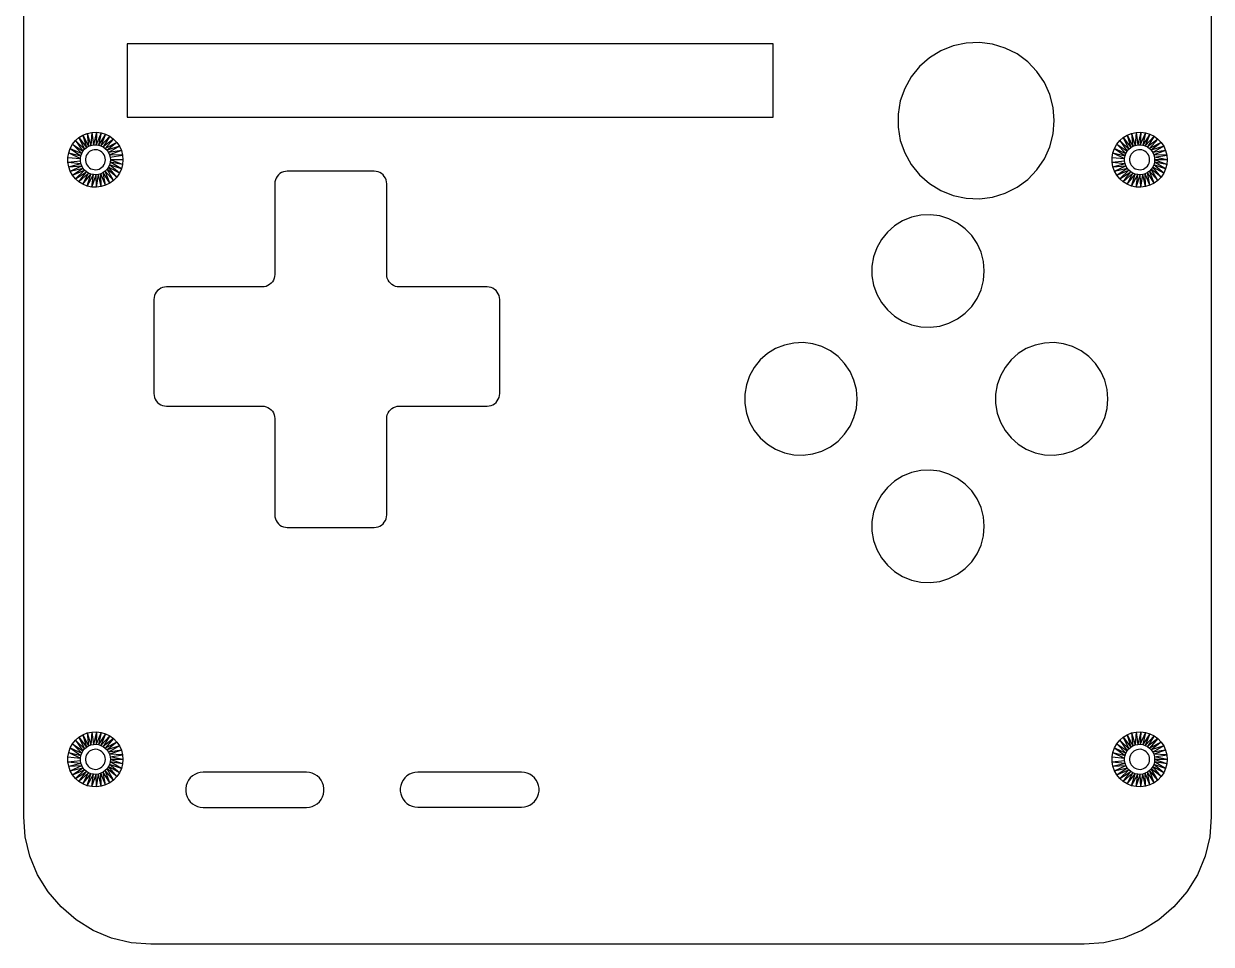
# Model space of a CAD drawing. Header units: millimetres. Extents: x 0 to 95, y 0 to 147.
# Drawn here: x 0 to 94.8, y 0 to 73.5 of the extents above; entities that cross this region are included whole.
import ezdxf

# ---------------------------------------------------------------- set-up
doc = ezdxf.new("R2010")
doc.units = ezdxf.units.MM
doc.layers.add('Shape2DView', color=7, linetype='CONTINUOUS')

msp = doc.modelspace()

# ---------------------------------------------------------------- linework, layer by layer
at = {"layer": 'Shape2DView'}
for p, q in [((0, 10.16), (0, 136.832)), ((94.829, 136.832), (94.829, 10.16)), ((8.266, 71.895), (8.266, 66.039)), ((59.852, 71.895), (8.266, 71.895)), ((59.852, 66.039), (59.852, 71.895)), ((73.232, 71.341), (72.329, 70.785)), ((74.215, 71.736), (73.232, 71.341)), ((75.252, 71.959), (74.215, 71.736)), ((76.311, 72.004), (75.252, 71.959)), ((77.362, 71.87), (76.311, 72.004)), ((78.376, 71.559), (77.362, 71.87)), ((79.322, 71.082), (78.376, 71.559)), ((72.329, 70.785), (71.533, 70.084)), ((80.175, 70.451), (79.322, 71.082)), ((80.908, 69.686), (80.175, 70.451)), ((70.867, 69.26), (70.35, 68.334)), ((71.533, 70.084), (70.867, 69.26)), ((81.502, 68.808), (80.908, 69.686)), ((70.35, 68.334), (69.997, 67.335)), ((81.938, 67.842), (81.502, 68.808)), ((69.997, 67.335), (69.818, 66.29)), ((82.205, 66.816), (81.938, 67.842)), ((82.295, 65.76), (82.205, 66.816)), ((8.266, 66.039), (59.852, 66.039)), ((69.818, 66.29), (69.818, 65.23)), ((82.205, 64.704), (82.295, 65.76)), ((4.412, 64.408), (4.729, 64.604)), ((4.729, 64.604), (5.076, 64.743)), ((4.729, 64.604), (5.179, 63.711)), ((4.729, 64.604), (5.006, 63.604)), ((5.076, 64.743), (5.44, 64.822)), ((5.076, 64.743), (5.368, 63.787)), ((5.076, 64.743), (5.179, 63.711)), ((5.44, 64.822), (5.368, 63.787)), ((5.44, 64.822), (5.813, 64.838)), ((5.44, 64.822), (5.567, 63.83)), ((5.813, 64.838), (5.567, 63.83)), ((5.813, 64.838), (5.771, 63.839)), ((6.183, 64.79), (5.771, 63.839)), ((5.813, 64.838), (6.183, 64.79)), ((6.183, 64.79), (5.973, 63.813)), ((6.54, 64.681), (5.973, 63.813)), ((6.54, 64.681), (6.167, 63.753)), ((6.873, 64.513), (6.167, 63.753)), ((6.183, 64.79), (6.54, 64.681)), ((6.873, 64.513), (6.349, 63.661)), ((6.54, 64.681), (6.873, 64.513)), ((6.873, 64.513), (7.173, 64.291)), ((69.818, 65.23), (69.997, 64.185)), ((81.938, 63.678), (82.205, 64.704)), ((87.801, 64.408), (88.119, 64.604)), ((88.119, 64.604), (88.465, 64.743)), ((88.119, 64.604), (88.569, 63.711)), ((88.119, 64.604), (88.396, 63.604)), ((88.465, 64.743), (88.83, 64.822)), ((88.465, 64.743), (88.758, 63.787)), ((88.465, 64.743), (88.569, 63.711)), ((88.83, 64.822), (88.758, 63.787)), ((88.83, 64.822), (89.203, 64.838)), ((88.83, 64.822), (88.957, 63.83)), ((89.203, 64.838), (88.957, 63.83)), ((89.203, 64.838), (89.16, 63.839)), ((89.573, 64.79), (89.16, 63.839)), ((89.203, 64.838), (89.573, 64.79)), ((89.573, 64.79), (89.362, 63.813)), ((89.93, 64.681), (89.362, 63.813)), ((89.93, 64.681), (89.557, 63.753)), ((90.263, 64.513), (89.557, 63.753)), ((89.573, 64.79), (89.93, 64.681)), ((90.263, 64.513), (89.738, 63.661)), ((89.93, 64.681), (90.263, 64.513)), ((90.263, 64.513), (90.563, 64.291)), ((3.591, 63.194), (3.715, 63.546)), ((3.715, 63.546), (3.897, 63.872)), ((3.715, 63.546), (4.626, 63.134)), ((3.715, 63.546), (4.558, 62.942)), ((3.897, 63.872), (4.131, 64.162)), ((3.897, 63.872), (4.726, 63.312)), ((3.897, 63.872), (4.626, 63.134)), ((4.131, 64.162), (4.412, 64.408)), ((4.131, 64.162), (4.853, 63.47)), ((4.131, 64.162), (4.726, 63.312)), ((4.412, 64.408), (5.006, 63.604)), ((4.412, 64.408), (4.853, 63.47)), ((4.853, 63.47), (5.006, 63.604)), ((5.006, 63.604), (5.179, 63.711)), ((5.179, 63.711), (5.368, 63.787)), ((5.368, 63.787), (5.567, 63.83)), ((5.567, 63.83), (5.771, 63.839)), ((5.771, 63.839), (5.973, 63.813)), ((5.973, 63.813), (6.167, 63.753)), ((6.167, 63.753), (6.349, 63.661)), ((7.173, 64.291), (6.349, 63.661)), ((6.349, 63.661), (6.513, 63.54)), ((7.173, 64.291), (6.513, 63.54)), ((7.431, 64.022), (6.513, 63.54)), ((6.513, 63.54), (6.653, 63.394)), ((7.431, 64.022), (6.653, 63.394)), ((7.64, 63.713), (6.653, 63.394)), ((7.64, 63.713), (6.767, 63.225)), ((7.173, 64.291), (7.431, 64.022)), ((7.431, 64.022), (7.64, 63.713)), ((7.64, 63.713), (7.794, 63.373)), ((69.997, 64.185), (70.35, 63.185)), ((81.502, 62.712), (81.938, 63.678)), ((86.98, 63.194), (87.105, 63.546)), ((87.105, 63.546), (87.287, 63.872)), ((87.105, 63.546), (88.016, 63.134)), ((87.105, 63.546), (87.948, 62.942)), ((87.287, 63.872), (87.521, 64.162)), ((87.287, 63.872), (88.115, 63.312)), ((87.287, 63.872), (88.016, 63.134)), ((87.521, 64.162), (87.801, 64.408)), ((87.521, 64.162), (88.243, 63.47)), ((87.521, 64.162), (88.115, 63.312)), ((87.801, 64.408), (88.396, 63.604)), ((87.801, 64.408), (88.243, 63.47)), ((88.243, 63.47), (88.396, 63.604)), ((88.396, 63.604), (88.569, 63.711)), ((88.569, 63.711), (88.758, 63.787)), ((88.758, 63.787), (88.957, 63.83)), ((88.957, 63.83), (89.16, 63.839)), ((89.16, 63.839), (89.362, 63.813)), ((89.362, 63.813), (89.557, 63.753)), ((89.557, 63.753), (89.738, 63.661)), ((90.563, 64.291), (89.738, 63.661)), ((89.738, 63.661), (89.902, 63.54)), ((90.563, 64.291), (89.902, 63.54)), ((90.821, 64.022), (89.902, 63.54)), ((89.902, 63.54), (90.043, 63.394)), ((90.821, 64.022), (90.043, 63.394)), ((91.03, 63.713), (90.043, 63.394)), ((91.03, 63.713), (90.157, 63.225)), ((90.563, 64.291), (90.821, 64.022)), ((90.821, 64.022), (91.03, 63.713)), ((91.03, 63.713), (91.184, 63.373)), ((3.528, 62.826), (3.591, 63.194)), ((3.528, 62.453), (3.528, 62.826)), ((3.528, 62.826), (4.524, 62.741)), ((3.591, 63.194), (4.558, 62.942)), ((3.591, 63.194), (4.524, 62.741)), ((4.524, 62.741), (4.558, 62.942)), ((4.524, 62.538), (4.524, 62.741)), ((4.558, 62.942), (4.626, 63.134)), ((4.626, 63.134), (4.726, 63.312)), ((4.726, 63.312), (4.853, 63.47)), ((4.946, 62.841), (4.923, 62.707)), ((4.923, 62.707), (4.923, 62.572)), ((4.991, 62.969), (4.946, 62.841)), ((5.057, 63.088), (4.991, 62.969)), ((5.142, 63.193), (5.057, 63.088)), ((5.244, 63.283), (5.142, 63.193)), ((5.36, 63.354), (5.244, 63.283)), ((5.485, 63.405), (5.36, 63.354)), ((5.618, 63.433), (5.485, 63.405)), ((5.754, 63.439), (5.618, 63.433)), ((5.888, 63.422), (5.754, 63.439)), ((6.018, 63.382), (5.888, 63.422)), ((6.139, 63.321), (6.018, 63.382)), ((6.248, 63.24), (6.139, 63.321)), ((6.342, 63.142), (6.248, 63.24)), ((6.418, 63.03), (6.342, 63.142)), ((6.474, 62.906), (6.418, 63.03)), ((6.508, 62.775), (6.474, 62.906)), ((6.52, 62.64), (6.508, 62.775)), ((6.508, 62.504), (6.52, 62.64)), ((6.653, 63.394), (6.767, 63.225)), ((7.794, 63.373), (6.767, 63.225)), ((6.767, 63.225), (6.851, 63.039)), ((7.794, 63.373), (6.851, 63.039)), ((6.851, 63.039), (6.902, 62.842)), ((7.888, 63.011), (6.851, 63.039)), ((6.902, 62.842), (7.888, 63.011)), ((6.902, 62.842), (6.92, 62.64)), ((6.92, 62.64), (6.902, 62.437)), ((7.888, 62.268), (6.92, 62.64)), ((7.92, 62.64), (6.92, 62.64)), ((7.794, 63.373), (7.888, 63.011)), ((7.888, 63.011), (7.92, 62.64)), ((7.92, 62.64), (7.888, 62.268)), ((70.35, 63.185), (70.867, 62.26)), ((80.908, 61.833), (81.502, 62.712)), ((86.917, 62.826), (86.98, 63.194)), ((86.917, 62.453), (86.917, 62.826)), ((86.917, 62.826), (87.914, 62.741)), ((86.98, 63.194), (87.948, 62.942)), ((86.98, 63.194), (87.914, 62.741)), ((87.914, 62.741), (87.948, 62.942)), ((87.914, 62.538), (87.914, 62.741)), ((87.948, 62.942), (88.016, 63.134)), ((88.016, 63.134), (88.115, 63.312)), ((88.115, 63.312), (88.243, 63.47)), ((88.335, 62.841), (88.312, 62.707)), ((88.312, 62.707), (88.312, 62.572)), ((88.38, 62.969), (88.335, 62.841)), ((88.446, 63.088), (88.38, 62.969)), ((88.532, 63.193), (88.446, 63.088)), ((88.634, 63.283), (88.532, 63.193)), ((88.749, 63.354), (88.634, 63.283)), ((88.875, 63.405), (88.749, 63.354)), ((89.008, 63.433), (88.875, 63.405)), ((89.143, 63.439), (89.008, 63.433)), ((89.278, 63.422), (89.143, 63.439)), ((89.408, 63.382), (89.278, 63.422)), ((89.529, 63.321), (89.408, 63.382)), ((89.638, 63.24), (89.529, 63.321)), ((89.732, 63.142), (89.638, 63.24)), ((89.808, 63.03), (89.732, 63.142)), ((89.864, 62.906), (89.808, 63.03)), ((89.898, 62.775), (89.864, 62.906)), ((89.909, 62.64), (89.898, 62.775)), ((89.898, 62.504), (89.909, 62.64)), ((90.043, 63.394), (90.157, 63.225)), ((91.184, 63.373), (90.157, 63.225)), ((90.157, 63.225), (90.241, 63.039)), ((91.184, 63.373), (90.241, 63.039)), ((90.241, 63.039), (90.292, 62.842)), ((91.278, 63.011), (90.241, 63.039)), ((90.292, 62.842), (91.278, 63.011)), ((91.309, 62.64), (90.292, 62.842)), ((90.292, 62.842), (90.309, 62.64)), ((90.309, 62.64), (90.292, 62.437)), ((91.278, 62.268), (90.309, 62.64)), ((91.309, 62.64), (90.309, 62.64)), ((91.184, 63.373), (91.278, 63.011)), ((91.278, 63.011), (91.309, 62.64)), ((91.309, 62.64), (91.278, 62.268)), ((3.528, 62.453), (4.524, 62.538)), ((3.591, 62.085), (3.528, 62.453)), ((3.528, 62.453), (4.558, 62.337)), ((3.591, 62.085), (4.558, 62.337)), ((3.591, 62.085), (4.626, 62.145)), ((3.715, 61.733), (3.591, 62.085)), ((3.715, 61.733), (4.626, 62.145)), ((3.715, 61.733), (4.726, 61.968)), ((3.897, 61.408), (3.715, 61.733)), ((3.897, 61.408), (4.726, 61.968)), ((3.897, 61.408), (4.853, 61.809)), ((4.131, 61.117), (4.853, 61.809)), ((4.131, 61.117), (5.006, 61.675)), ((4.412, 60.871), (5.006, 61.675)), ((4.558, 62.337), (4.524, 62.538)), ((4.626, 62.145), (4.558, 62.337)), ((4.726, 61.968), (4.626, 62.145)), ((4.853, 61.809), (4.726, 61.968)), ((5.006, 61.675), (4.853, 61.809)), ((4.923, 62.572), (4.946, 62.438)), ((4.946, 62.438), (4.991, 62.31)), ((4.991, 62.31), (5.057, 62.192)), ((5.179, 61.568), (5.006, 61.675)), ((5.057, 62.192), (5.142, 62.086)), ((5.142, 62.086), (5.244, 61.996)), ((5.244, 61.996), (5.36, 61.925)), ((5.36, 61.925), (5.485, 61.875)), ((5.485, 61.875), (5.618, 61.846)), ((5.618, 61.846), (5.754, 61.84)), ((5.754, 61.84), (5.888, 61.858)), ((5.888, 61.858), (6.018, 61.897)), ((6.018, 61.897), (6.139, 61.958)), ((6.139, 61.958), (6.248, 62.039)), ((6.248, 62.039), (6.342, 62.137)), ((6.342, 62.137), (6.418, 62.249)), ((6.513, 61.739), (6.349, 61.618)), ((6.418, 62.249), (6.474, 62.373)), ((6.474, 62.373), (6.508, 62.504)), ((6.653, 61.886), (6.513, 61.739)), ((6.873, 60.766), (6.513, 61.739)), ((7.173, 60.988), (6.513, 61.739)), ((6.767, 62.054), (6.653, 61.886)), ((7.173, 60.988), (6.653, 61.886)), ((7.431, 61.258), (6.653, 61.886)), ((6.851, 62.24), (6.767, 62.054)), ((7.431, 61.258), (6.767, 62.054)), ((7.64, 61.567), (6.767, 62.054)), ((6.902, 62.437), (6.851, 62.24)), ((7.64, 61.567), (6.851, 62.24)), ((7.794, 61.907), (6.851, 62.24)), ((7.794, 61.907), (6.902, 62.437)), ((7.888, 62.268), (6.902, 62.437)), ((7.794, 61.907), (7.64, 61.567)), ((7.888, 62.268), (7.794, 61.907)), ((20.739, 61.673), (20.594, 61.613)), ((20.891, 61.71), (20.739, 61.673)), ((21.048, 61.722), (20.891, 61.71)), ((27.984, 61.722), (21.048, 61.722)), ((28.14, 61.71), (27.984, 61.722)), ((28.293, 61.673), (28.14, 61.71)), ((28.438, 61.613), (28.293, 61.673)), ((70.867, 62.26), (71.533, 61.435)), ((80.175, 61.068), (80.908, 61.833)), ((86.917, 62.453), (87.914, 62.538)), ((86.98, 62.085), (86.917, 62.453)), ((86.917, 62.453), (87.948, 62.337)), ((86.98, 62.085), (87.948, 62.337)), ((86.98, 62.085), (88.016, 62.145)), ((87.105, 61.733), (86.98, 62.085)), ((87.105, 61.733), (88.016, 62.145)), ((87.105, 61.733), (88.115, 61.968)), ((87.287, 61.408), (87.105, 61.733)), ((87.287, 61.408), (88.115, 61.968)), ((87.287, 61.408), (88.243, 61.809)), ((87.521, 61.117), (88.243, 61.809)), ((87.521, 61.117), (88.396, 61.675)), ((87.801, 60.871), (88.396, 61.675)), ((87.948, 62.337), (87.914, 62.538)), ((88.016, 62.145), (87.948, 62.337)), ((88.115, 61.968), (88.016, 62.145)), ((88.243, 61.809), (88.115, 61.968)), ((88.396, 61.675), (88.243, 61.809)), ((88.312, 62.572), (88.335, 62.438)), ((88.335, 62.438), (88.38, 62.31)), ((88.38, 62.31), (88.446, 62.192)), ((88.569, 61.568), (88.396, 61.675)), ((88.446, 62.192), (88.532, 62.086)), ((88.532, 62.086), (88.634, 61.996)), ((88.634, 61.996), (88.749, 61.925)), ((88.749, 61.925), (88.875, 61.875)), ((88.875, 61.875), (89.008, 61.846)), ((89.008, 61.846), (89.143, 61.84)), ((89.143, 61.84), (89.278, 61.858)), ((89.278, 61.858), (89.408, 61.897)), ((89.408, 61.897), (89.529, 61.958)), ((89.529, 61.958), (89.638, 62.039)), ((89.638, 62.039), (89.732, 62.137)), ((89.732, 62.137), (89.808, 62.249)), ((89.902, 61.739), (89.738, 61.618)), ((89.808, 62.249), (89.864, 62.373)), ((89.864, 62.373), (89.898, 62.504)), ((90.043, 61.886), (89.902, 61.739)), ((90.263, 60.766), (89.902, 61.739)), ((90.563, 60.988), (89.902, 61.739)), ((90.157, 62.054), (90.043, 61.886)), ((90.563, 60.988), (90.043, 61.886)), ((90.821, 61.258), (90.043, 61.886)), ((90.241, 62.24), (90.157, 62.054)), ((90.821, 61.258), (90.157, 62.054)), ((91.03, 61.567), (90.157, 62.054)), ((90.292, 62.437), (90.241, 62.24)), ((91.03, 61.567), (90.241, 62.24)), ((91.184, 61.907), (90.241, 62.24)), ((91.184, 61.907), (90.292, 62.437)), ((91.278, 62.268), (90.292, 62.437)), ((91.184, 61.907), (91.03, 61.567)), ((91.278, 62.268), (91.184, 61.907)), ((4.131, 61.117), (3.897, 61.408)), ((4.412, 60.871), (4.131, 61.117)), ((4.412, 60.871), (5.179, 61.568)), ((4.729, 60.675), (4.412, 60.871)), ((4.729, 60.675), (5.179, 61.568)), ((4.729, 60.675), (5.368, 61.492)), ((5.076, 60.536), (5.368, 61.492)), ((5.076, 60.536), (5.567, 61.449)), ((5.368, 61.492), (5.179, 61.568)), ((5.567, 61.449), (5.368, 61.492)), ((5.44, 60.457), (5.567, 61.449)), ((5.44, 60.457), (5.771, 61.441)), ((5.771, 61.441), (5.567, 61.449)), ((5.973, 61.467), (5.771, 61.441)), ((5.813, 60.442), (5.771, 61.441)), ((5.813, 60.442), (5.973, 61.467)), ((6.167, 61.526), (5.973, 61.467)), ((6.183, 60.489), (5.973, 61.467)), ((6.349, 61.618), (6.167, 61.526)), ((6.183, 60.489), (6.167, 61.526)), ((6.54, 60.598), (6.167, 61.526)), ((6.54, 60.598), (6.349, 61.618)), ((6.873, 60.766), (6.349, 61.618)), ((6.873, 60.766), (6.54, 60.598)), ((7.173, 60.988), (6.873, 60.766)), ((7.431, 61.258), (7.173, 60.988)), ((7.64, 61.567), (7.431, 61.258)), ((20.06, 60.879), (20.048, 60.722)), ((20.048, 60.722), (20.048, 53.481)), ((20.097, 61.031), (20.06, 60.879)), ((20.157, 61.176), (20.097, 61.031)), ((20.239, 61.31), (20.157, 61.176)), ((20.341, 61.429), (20.239, 61.31)), ((20.46, 61.531), (20.341, 61.429)), ((20.594, 61.613), (20.46, 61.531)), ((28.572, 61.531), (28.438, 61.613)), ((28.691, 61.429), (28.572, 61.531)), ((28.793, 61.31), (28.691, 61.429)), ((28.875, 61.176), (28.793, 61.31)), ((28.935, 61.031), (28.875, 61.176)), ((28.972, 60.879), (28.935, 61.031)), ((28.984, 60.722), (28.972, 60.879)), ((28.984, 53.481), (28.984, 60.722)), ((71.533, 61.435), (72.329, 60.735)), ((72.329, 60.735), (73.232, 60.179)), ((79.322, 60.438), (80.175, 61.068)), ((87.521, 61.117), (87.287, 61.408)), ((87.801, 60.871), (87.521, 61.117)), ((87.801, 60.871), (88.569, 61.568)), ((88.119, 60.675), (87.801, 60.871)), ((88.119, 60.675), (88.569, 61.568)), ((88.119, 60.675), (88.758, 61.492)), ((88.465, 60.536), (88.758, 61.492)), ((88.465, 60.536), (88.957, 61.449)), ((88.758, 61.492), (88.569, 61.568)), ((88.957, 61.449), (88.758, 61.492)), ((88.83, 60.457), (88.957, 61.449)), ((88.83, 60.457), (89.16, 61.441)), ((89.16, 61.441), (88.957, 61.449)), ((89.362, 61.467), (89.16, 61.441)), ((89.203, 60.442), (89.16, 61.441)), ((89.203, 60.442), (89.362, 61.467)), ((89.557, 61.526), (89.362, 61.467)), ((89.573, 60.489), (89.362, 61.467)), ((89.738, 61.618), (89.557, 61.526)), ((89.573, 60.489), (89.557, 61.526)), ((89.93, 60.598), (89.557, 61.526)), ((89.93, 60.598), (89.738, 61.618)), ((90.263, 60.766), (89.738, 61.618)), ((90.263, 60.766), (89.93, 60.598)), ((90.563, 60.988), (90.263, 60.766)), ((90.821, 61.258), (90.563, 60.988)), ((91.03, 61.567), (90.821, 61.258)), ((5.076, 60.536), (4.729, 60.675)), ((5.44, 60.457), (5.076, 60.536)), ((5.813, 60.442), (5.44, 60.457)), ((6.183, 60.489), (5.813, 60.442)), ((6.54, 60.598), (6.183, 60.489)), ((73.232, 60.179), (74.215, 59.784)), ((74.215, 59.784), (75.252, 59.56)), ((77.362, 59.65), (78.376, 59.96)), ((78.376, 59.96), (79.322, 60.438)), ((88.465, 60.536), (88.119, 60.675)), ((88.83, 60.457), (88.465, 60.536)), ((89.203, 60.442), (88.83, 60.457)), ((89.573, 60.489), (89.203, 60.442)), ((89.93, 60.598), (89.573, 60.489)), ((75.252, 59.56), (76.311, 59.515)), ((76.311, 59.515), (77.362, 59.65)), ((70.892, 58.054), (70.185, 57.77)), ((71.638, 58.215), (70.892, 58.054)), ((72.4, 58.247), (71.638, 58.215)), ((73.156, 58.15), (72.4, 58.247)), ((73.885, 57.927), (73.156, 58.15)), ((74.566, 57.584), (73.885, 57.927)), ((69.536, 57.37), (68.963, 56.866)), ((70.185, 57.77), (69.536, 57.37)), ((75.179, 57.13), (74.566, 57.584)), ((75.706, 56.58), (75.179, 57.13)), ((68.484, 56.273), (68.113, 55.608)), ((68.963, 56.866), (68.484, 56.273)), ((76.133, 55.948), (75.706, 56.58)), ((68.113, 55.608), (67.859, 54.889)), ((76.447, 55.253), (76.133, 55.948)), ((76.64, 54.516), (76.447, 55.253)), ((67.859, 54.889), (67.73, 54.137)), ((67.73, 54.137), (67.73, 53.375)), ((76.704, 53.756), (76.64, 54.516)), ((19.999, 53.172), (19.939, 53.027)), ((20.035, 53.324), (19.999, 53.172)), ((20.048, 53.481), (20.035, 53.324)), ((28.996, 53.324), (28.984, 53.481)), ((29.033, 53.172), (28.996, 53.324)), ((29.093, 53.027), (29.033, 53.172)), ((67.73, 53.375), (67.859, 52.623)), ((76.64, 52.996), (76.704, 53.756)), ((10.685, 52.188), (10.583, 52.069)), ((10.805, 52.29), (10.685, 52.188)), ((10.938, 52.372), (10.805, 52.29)), ((11.083, 52.432), (10.938, 52.372)), ((11.236, 52.468), (11.083, 52.432)), ((11.392, 52.481), (11.236, 52.468)), ((19.048, 52.481), (11.392, 52.481)), ((19.204, 52.493), (19.048, 52.481)), ((19.357, 52.53), (19.204, 52.493)), ((19.502, 52.59), (19.357, 52.53)), ((19.635, 52.672), (19.502, 52.59)), ((19.755, 52.774), (19.635, 52.672)), ((19.857, 52.893), (19.755, 52.774)), ((19.939, 53.027), (19.857, 52.893)), ((29.175, 52.893), (29.093, 53.027)), ((29.277, 52.774), (29.175, 52.893)), ((29.396, 52.672), (29.277, 52.774)), ((29.53, 52.59), (29.396, 52.672)), ((29.675, 52.53), (29.53, 52.59)), ((29.828, 52.493), (29.675, 52.53)), ((29.984, 52.481), (29.828, 52.493)), ((37.007, 52.481), (29.984, 52.481)), ((37.164, 52.468), (37.007, 52.481)), ((37.316, 52.432), (37.164, 52.468)), ((37.461, 52.372), (37.316, 52.432)), ((37.595, 52.29), (37.461, 52.372)), ((37.714, 52.188), (37.595, 52.29)), ((37.816, 52.069), (37.714, 52.188)), ((67.859, 52.623), (68.113, 51.904)), ((76.133, 51.564), (76.447, 52.258)), ((76.447, 52.258), (76.64, 52.996)), ((10.405, 51.637), (10.392, 51.481)), ((10.392, 51.481), (10.392, 43.968)), ((10.441, 51.79), (10.405, 51.637)), ((10.501, 51.935), (10.441, 51.79)), ((10.583, 52.069), (10.501, 51.935)), ((37.898, 51.935), (37.816, 52.069)), ((37.958, 51.79), (37.898, 51.935)), ((37.995, 51.637), (37.958, 51.79)), ((38.007, 51.481), (37.995, 51.637)), ((38.007, 43.968), (38.007, 51.481)), ((68.113, 51.904), (68.484, 51.239)), ((68.484, 51.239), (68.963, 50.645)), ((75.706, 50.932), (76.133, 51.564)), ((68.963, 50.645), (69.536, 50.142)), ((74.566, 49.928), (75.179, 50.381)), ((75.179, 50.381), (75.706, 50.932)), ((69.536, 50.142), (70.185, 49.742)), ((70.185, 49.742), (70.892, 49.458)), ((70.892, 49.458), (71.638, 49.297)), ((72.4, 49.265), (73.156, 49.361)), ((73.156, 49.361), (73.885, 49.585)), ((73.885, 49.585), (74.566, 49.928)), ((71.638, 49.297), (72.4, 49.265)), ((60.032, 47.56), (59.383, 47.16)), ((60.74, 47.844), (60.032, 47.56)), ((61.485, 48.005), (60.74, 47.844)), ((62.247, 48.037), (61.485, 48.005)), ((63.003, 47.94), (62.247, 48.037)), ((63.732, 47.717), (63.003, 47.94)), ((64.413, 47.374), (63.732, 47.717)), ((80.062, 47.56), (79.412, 47.16)), ((80.769, 47.844), (80.062, 47.56)), ((81.515, 48.005), (80.769, 47.844)), ((82.276, 48.037), (81.515, 48.005)), ((83.033, 47.94), (82.276, 48.037)), ((83.762, 47.717), (83.033, 47.94)), ((84.443, 47.374), (83.762, 47.717)), ((58.811, 46.656), (58.332, 46.063)), ((59.383, 47.16), (58.811, 46.656)), ((65.026, 46.92), (64.413, 47.374)), ((65.554, 46.37), (65.026, 46.92)), ((78.84, 46.656), (78.361, 46.063)), ((79.412, 47.16), (78.84, 46.656)), ((85.056, 46.92), (84.443, 47.374)), ((85.583, 46.37), (85.056, 46.92)), ((58.332, 46.063), (57.96, 45.397)), ((65.981, 45.738), (65.554, 46.37)), ((66.295, 45.043), (65.981, 45.738)), ((78.361, 46.063), (77.989, 45.397)), ((86.01, 45.738), (85.583, 46.37)), ((86.324, 45.043), (86.01, 45.738)), ((57.706, 44.679), (57.577, 43.927)), ((57.96, 45.397), (57.706, 44.679)), ((66.487, 44.306), (66.295, 45.043)), ((77.735, 44.679), (77.606, 43.927)), ((77.989, 45.397), (77.735, 44.679)), ((86.516, 44.306), (86.324, 45.043)), ((10.392, 43.968), (10.405, 43.812)), ((10.405, 43.812), (10.441, 43.659)), ((10.441, 43.659), (10.501, 43.514)), ((37.898, 43.514), (37.958, 43.659)), ((37.958, 43.659), (37.995, 43.812)), ((37.995, 43.812), (38.007, 43.968)), ((57.577, 43.927), (57.577, 43.165)), ((66.551, 43.546), (66.487, 44.306)), ((77.606, 43.927), (77.606, 43.165)), ((86.581, 43.546), (86.516, 44.306)), ((10.501, 43.514), (10.583, 43.38)), ((10.583, 43.38), (10.685, 43.261)), ((10.685, 43.261), (10.805, 43.159)), ((10.805, 43.159), (10.938, 43.077)), ((10.938, 43.077), (11.083, 43.017)), ((11.083, 43.017), (11.236, 42.98)), ((11.236, 42.98), (11.392, 42.968)), ((11.392, 42.968), (19.048, 42.968)), ((19.048, 42.968), (19.204, 42.956)), ((19.204, 42.956), (19.357, 42.919)), ((19.357, 42.919), (19.502, 42.859)), ((19.502, 42.859), (19.635, 42.777)), ((19.635, 42.777), (19.755, 42.675)), ((19.755, 42.675), (19.857, 42.556)), ((29.175, 42.556), (29.277, 42.675)), ((29.277, 42.675), (29.396, 42.777)), ((29.396, 42.777), (29.53, 42.859)), ((29.53, 42.859), (29.675, 42.919)), ((29.675, 42.919), (29.828, 42.956)), ((29.828, 42.956), (29.984, 42.968)), ((29.984, 42.968), (37.007, 42.968)), ((37.007, 42.968), (37.164, 42.98)), ((37.164, 42.98), (37.316, 43.017)), ((37.316, 43.017), (37.461, 43.077)), ((37.461, 43.077), (37.595, 43.159)), ((37.595, 43.159), (37.714, 43.261)), ((37.714, 43.261), (37.816, 43.38)), ((37.816, 43.38), (37.898, 43.514)), ((57.577, 43.165), (57.706, 42.413)), ((66.295, 42.048), (66.487, 42.786)), ((66.487, 42.786), (66.551, 43.546)), ((77.606, 43.165), (77.735, 42.413)), ((86.324, 42.048), (86.516, 42.786)), ((86.516, 42.786), (86.581, 43.546)), ((19.857, 42.556), (19.939, 42.422)), ((19.939, 42.422), (19.999, 42.277)), ((19.999, 42.277), (20.035, 42.125)), ((20.035, 42.125), (20.048, 41.968)), ((20.048, 41.968), (20.048, 34.279)), ((28.984, 41.968), (28.996, 42.125)), ((28.984, 34.279), (28.984, 41.968)), ((28.996, 42.125), (29.033, 42.277)), ((29.033, 42.277), (29.093, 42.422)), ((29.093, 42.422), (29.175, 42.556)), ((57.706, 42.413), (57.96, 41.694)), ((65.981, 41.353), (66.295, 42.048)), ((77.735, 42.413), (77.989, 41.694)), ((86.01, 41.353), (86.324, 42.048)), ((57.96, 41.694), (58.332, 41.029)), ((58.332, 41.029), (58.811, 40.435)), ((65.554, 40.722), (65.981, 41.353)), ((77.989, 41.694), (78.361, 41.029)), ((78.361, 41.029), (78.84, 40.435)), ((85.583, 40.722), (86.01, 41.353)), ((58.811, 40.435), (59.383, 39.932)), ((59.383, 39.932), (60.032, 39.532)), ((64.413, 39.718), (65.026, 40.171)), ((65.026, 40.171), (65.554, 40.722)), ((78.84, 40.435), (79.412, 39.932)), ((79.412, 39.932), (80.062, 39.532)), ((84.443, 39.718), (85.056, 40.171)), ((85.056, 40.171), (85.583, 40.722)), ((60.032, 39.532), (60.74, 39.248)), ((60.74, 39.248), (61.485, 39.087)), ((61.485, 39.087), (62.247, 39.055)), ((62.247, 39.055), (63.003, 39.151)), ((63.003, 39.151), (63.732, 39.375)), ((63.732, 39.375), (64.413, 39.718)), ((80.062, 39.532), (80.769, 39.248)), ((80.769, 39.248), (81.515, 39.087)), ((81.515, 39.087), (82.276, 39.055)), ((82.276, 39.055), (83.033, 39.151)), ((83.033, 39.151), (83.762, 39.375)), ((83.762, 39.375), (84.443, 39.718)), ((70.185, 37.383), (69.536, 36.983)), ((70.892, 37.667), (70.185, 37.383)), ((71.638, 37.828), (70.892, 37.667)), ((72.4, 37.86), (71.638, 37.828)), ((73.156, 37.763), (72.4, 37.86)), ((73.885, 37.54), (73.156, 37.763)), ((74.566, 37.197), (73.885, 37.54)), ((75.179, 36.743), (74.566, 37.197)), ((68.963, 36.479), (68.484, 35.886)), ((69.536, 36.983), (68.963, 36.479)), ((75.706, 36.193), (75.179, 36.743)), ((76.133, 35.561), (75.706, 36.193)), ((68.113, 35.22), (67.859, 34.501)), ((68.484, 35.886), (68.113, 35.22)), ((76.447, 34.866), (76.133, 35.561)), ((20.048, 34.279), (20.06, 34.123)), ((28.972, 34.123), (28.984, 34.279)), ((67.859, 34.501), (67.73, 33.75)), ((76.64, 34.128), (76.447, 34.866)), ((20.06, 34.123), (20.097, 33.97)), ((20.097, 33.97), (20.157, 33.825)), ((20.157, 33.825), (20.239, 33.691)), ((20.239, 33.691), (20.341, 33.572)), ((20.341, 33.572), (20.46, 33.47)), ((20.46, 33.47), (20.594, 33.388)), ((20.594, 33.388), (20.739, 33.328)), ((20.739, 33.328), (20.891, 33.291)), ((20.891, 33.291), (21.048, 33.279)), ((21.048, 33.279), (27.984, 33.279)), ((27.984, 33.279), (28.14, 33.291)), ((28.14, 33.291), (28.293, 33.328)), ((28.293, 33.328), (28.438, 33.388)), ((28.438, 33.388), (28.572, 33.47)), ((28.572, 33.47), (28.691, 33.572)), ((28.691, 33.572), (28.793, 33.691)), ((28.793, 33.691), (28.875, 33.825)), ((28.875, 33.825), (28.935, 33.97)), ((28.935, 33.97), (28.972, 34.123)), ((67.73, 33.75), (67.73, 32.987)), ((76.704, 33.369), (76.64, 34.128)), ((76.64, 32.609), (76.704, 33.369)), ((67.73, 32.987), (67.859, 32.236)), ((76.447, 31.871), (76.64, 32.609)), ((67.859, 32.236), (68.113, 31.517)), ((68.113, 31.517), (68.484, 30.851)), ((76.133, 31.176), (76.447, 31.871)), ((68.484, 30.851), (68.963, 30.258)), ((75.179, 29.994), (75.706, 30.545)), ((75.706, 30.545), (76.133, 31.176)), ((68.963, 30.258), (69.536, 29.754)), ((69.536, 29.754), (70.185, 29.355)), ((73.885, 29.197), (74.566, 29.541)), ((74.566, 29.541), (75.179, 29.994)), ((70.185, 29.355), (70.892, 29.07)), ((70.892, 29.07), (71.638, 28.91)), ((71.638, 28.91), (72.4, 28.877)), ((72.4, 28.877), (73.156, 28.974)), ((73.156, 28.974), (73.885, 29.197)), ((3.897, 15.996), (4.131, 16.286)), ((4.131, 16.286), (4.412, 16.533)), ((4.131, 16.286), (4.853, 15.594)), ((4.131, 16.286), (4.726, 15.436)), ((4.412, 16.533), (4.729, 16.728)), ((4.412, 16.533), (5.006, 15.729)), ((4.412, 16.533), (4.853, 15.594)), ((4.729, 16.728), (5.076, 16.868)), ((4.729, 16.728), (5.179, 15.836)), ((4.729, 16.728), (5.006, 15.729)), ((5.076, 16.868), (5.44, 16.946)), ((5.076, 16.868), (5.368, 15.911)), ((5.076, 16.868), (5.179, 15.836)), ((5.44, 16.946), (5.368, 15.911)), ((5.44, 16.946), (5.813, 16.962)), ((5.44, 16.946), (5.567, 15.954)), ((5.813, 16.962), (5.567, 15.954)), ((5.813, 16.962), (5.771, 15.963)), ((6.183, 16.915), (5.771, 15.963)), ((5.813, 16.962), (6.183, 16.915)), ((6.183, 16.915), (5.973, 15.937)), ((6.54, 16.805), (5.973, 15.937)), ((6.54, 16.805), (6.167, 15.877)), ((6.873, 16.637), (6.167, 15.877)), ((6.183, 16.915), (6.54, 16.805)), ((6.873, 16.637), (6.349, 15.786)), ((7.173, 16.415), (6.349, 15.786)), ((7.173, 16.415), (6.513, 15.665)), ((7.431, 16.146), (6.513, 15.665)), ((6.54, 16.805), (6.873, 16.637)), ((7.431, 16.146), (6.653, 15.518)), ((6.873, 16.637), (7.173, 16.415)), ((7.173, 16.415), (7.431, 16.146)), ((7.431, 16.146), (7.64, 15.837)), ((87.287, 15.996), (87.521, 16.286)), ((87.521, 16.286), (87.801, 16.533)), ((87.521, 16.286), (88.243, 15.594)), ((87.521, 16.286), (88.115, 15.436)), ((87.801, 16.533), (88.119, 16.728)), ((87.801, 16.533), (88.396, 15.729)), ((87.801, 16.533), (88.243, 15.594)), ((88.119, 16.728), (88.465, 16.868)), ((88.119, 16.728), (88.569, 15.836)), ((88.119, 16.728), (88.396, 15.729)), ((88.465, 16.868), (88.83, 16.946)), ((88.465, 16.868), (88.758, 15.911)), ((88.465, 16.868), (88.569, 15.836)), ((88.83, 16.946), (88.758, 15.911)), ((88.83, 16.946), (89.203, 16.962)), ((88.83, 16.946), (88.957, 15.954)), ((89.203, 16.962), (88.957, 15.954)), ((89.203, 16.962), (89.16, 15.963)), ((89.573, 16.915), (89.16, 15.963)), ((89.203, 16.962), (89.573, 16.915)), ((89.573, 16.915), (89.362, 15.937)), ((89.93, 16.805), (89.362, 15.937)), ((89.93, 16.805), (89.557, 15.877)), ((90.263, 16.637), (89.557, 15.877)), ((89.573, 16.915), (89.93, 16.805)), ((90.263, 16.637), (89.738, 15.786)), ((90.563, 16.415), (89.738, 15.786)), ((90.563, 16.415), (89.902, 15.665)), ((90.821, 16.146), (89.902, 15.665)), ((89.93, 16.805), (90.263, 16.637)), ((90.821, 16.146), (90.043, 15.518)), ((90.263, 16.637), (90.563, 16.415)), ((90.563, 16.415), (90.821, 16.146)), ((90.821, 16.146), (91.03, 15.837)), ((3.528, 14.951), (3.591, 15.318)), ((3.591, 15.318), (3.715, 15.67)), ((3.591, 15.318), (4.558, 15.066)), ((3.591, 15.318), (4.524, 14.866)), ((3.715, 15.67), (3.897, 15.996)), ((3.715, 15.67), (4.626, 15.258)), ((3.715, 15.67), (4.558, 15.066)), ((3.897, 15.996), (4.726, 15.436)), ((3.897, 15.996), (4.626, 15.258)), ((4.558, 15.066), (4.626, 15.258)), ((4.626, 15.258), (4.726, 15.436)), ((4.726, 15.436), (4.853, 15.594)), ((4.853, 15.594), (5.006, 15.729)), ((5.057, 15.212), (4.991, 15.094)), ((5.006, 15.729), (5.179, 15.836)), ((5.142, 15.318), (5.057, 15.212)), ((5.244, 15.407), (5.142, 15.318)), ((5.179, 15.836), (5.368, 15.911)), ((5.36, 15.478), (5.244, 15.407)), ((5.485, 15.529), (5.36, 15.478)), ((5.368, 15.911), (5.567, 15.954)), ((5.618, 15.558), (5.485, 15.529)), ((5.567, 15.954), (5.771, 15.963)), ((5.754, 15.563), (5.618, 15.558)), ((5.888, 15.546), (5.754, 15.563)), ((5.771, 15.963), (5.973, 15.937)), ((6.018, 15.506), (5.888, 15.546)), ((5.973, 15.937), (6.167, 15.877)), ((6.139, 15.445), (6.018, 15.506)), ((6.248, 15.365), (6.139, 15.445)), ((6.167, 15.877), (6.349, 15.786)), ((6.342, 15.267), (6.248, 15.365)), ((6.418, 15.154), (6.342, 15.267)), ((6.349, 15.786), (6.513, 15.665)), ((6.513, 15.665), (6.653, 15.518)), ((7.64, 15.837), (6.653, 15.518)), ((6.653, 15.518), (6.767, 15.349)), ((7.64, 15.837), (6.767, 15.349)), ((7.794, 15.497), (6.767, 15.349)), ((6.767, 15.349), (6.851, 15.164)), ((7.794, 15.497), (6.851, 15.164)), ((7.64, 15.837), (7.794, 15.497)), ((7.794, 15.497), (7.888, 15.136)), ((86.917, 14.951), (86.98, 15.318)), ((86.98, 15.318), (87.105, 15.67)), ((86.98, 15.318), (87.948, 15.066)), ((86.98, 15.318), (87.914, 14.866)), ((87.105, 15.67), (87.287, 15.996)), ((87.105, 15.67), (88.016, 15.258)), ((87.105, 15.67), (87.948, 15.066)), ((87.287, 15.996), (88.115, 15.436)), ((87.287, 15.996), (88.016, 15.258)), ((87.948, 15.066), (88.016, 15.258)), ((88.016, 15.258), (88.115, 15.436)), ((88.115, 15.436), (88.243, 15.594)), ((88.243, 15.594), (88.396, 15.729)), ((88.446, 15.212), (88.38, 15.094)), ((88.396, 15.729), (88.569, 15.836)), ((88.532, 15.318), (88.446, 15.212)), ((88.634, 15.407), (88.532, 15.318)), ((88.569, 15.836), (88.758, 15.911)), ((88.749, 15.478), (88.634, 15.407)), ((88.875, 15.529), (88.749, 15.478)), ((88.758, 15.911), (88.957, 15.954)), ((89.008, 15.558), (88.875, 15.529)), ((88.957, 15.954), (89.16, 15.963)), ((89.143, 15.563), (89.008, 15.558)), ((89.278, 15.546), (89.143, 15.563)), ((89.16, 15.963), (89.362, 15.937)), ((89.408, 15.506), (89.278, 15.546)), ((89.362, 15.937), (89.557, 15.877)), ((89.529, 15.445), (89.408, 15.506)), ((89.638, 15.365), (89.529, 15.445)), ((89.557, 15.877), (89.738, 15.786)), ((89.732, 15.267), (89.638, 15.365)), ((89.808, 15.154), (89.732, 15.267)), ((89.738, 15.786), (89.902, 15.665)), ((89.902, 15.665), (90.043, 15.518)), ((91.03, 15.837), (90.043, 15.518)), ((90.043, 15.518), (90.157, 15.349)), ((91.03, 15.837), (90.157, 15.349)), ((91.184, 15.497), (90.157, 15.349)), ((90.157, 15.349), (90.241, 15.164)), ((91.184, 15.497), (90.241, 15.164)), ((91.03, 15.837), (91.184, 15.497)), ((91.184, 15.497), (91.278, 15.136)), ((3.528, 14.577), (3.528, 14.951)), ((3.528, 14.951), (4.524, 14.866)), ((3.528, 14.577), (4.524, 14.662)), ((3.591, 14.21), (3.528, 14.577)), ((3.528, 14.577), (4.558, 14.462)), ((3.591, 14.21), (4.558, 14.462)), ((3.591, 14.21), (4.626, 14.27)), ((3.715, 13.858), (4.626, 14.27)), ((4.524, 14.866), (4.558, 15.066)), ((4.524, 14.662), (4.524, 14.866)), ((4.558, 14.462), (4.524, 14.662)), ((4.626, 14.27), (4.558, 14.462)), ((4.726, 14.092), (4.626, 14.27)), ((4.946, 14.966), (4.923, 14.832)), ((4.923, 14.832), (4.923, 14.696)), ((4.923, 14.696), (4.946, 14.562)), ((4.991, 15.094), (4.946, 14.966)), ((4.946, 14.562), (4.991, 14.434)), ((4.991, 14.434), (5.057, 14.316)), ((5.057, 14.316), (5.142, 14.21)), ((6.248, 14.163), (6.342, 14.261)), ((6.342, 14.261), (6.418, 14.374)), ((6.474, 15.031), (6.418, 15.154)), ((6.418, 14.374), (6.474, 14.497)), ((6.508, 14.899), (6.474, 15.031)), ((6.474, 14.497), (6.508, 14.629)), ((6.52, 14.764), (6.508, 14.899)), ((6.508, 14.629), (6.52, 14.764)), ((6.851, 14.364), (6.767, 14.179)), ((6.851, 15.164), (6.902, 14.967)), ((7.888, 15.136), (6.851, 15.164)), ((6.902, 14.561), (6.851, 14.364)), ((7.64, 13.691), (6.851, 14.364)), ((7.794, 14.031), (6.851, 14.364)), ((6.902, 14.967), (7.888, 15.136)), ((7.92, 14.764), (6.902, 14.967)), ((6.902, 14.967), (6.92, 14.764)), ((6.92, 14.764), (6.902, 14.561)), ((7.794, 14.031), (6.902, 14.561)), ((7.888, 14.392), (6.902, 14.561)), ((7.888, 14.392), (6.92, 14.764)), ((7.92, 14.764), (6.92, 14.764)), ((7.888, 14.392), (7.794, 14.031)), ((7.888, 15.136), (7.92, 14.764)), ((7.92, 14.764), (7.888, 14.392)), ((86.917, 14.577), (86.917, 14.951)), ((86.917, 14.951), (87.914, 14.866)), ((86.917, 14.577), (87.914, 14.662)), ((86.98, 14.21), (86.917, 14.577)), ((86.917, 14.577), (87.948, 14.462)), ((86.98, 14.21), (87.948, 14.462)), ((86.98, 14.21), (88.016, 14.27)), ((87.105, 13.858), (88.016, 14.27)), ((87.914, 14.866), (87.948, 15.066)), ((87.914, 14.662), (87.914, 14.866)), ((87.948, 14.462), (87.914, 14.662)), ((88.016, 14.27), (87.948, 14.462)), ((88.115, 14.092), (88.016, 14.27)), ((88.335, 14.966), (88.312, 14.832)), ((88.312, 14.832), (88.312, 14.696)), ((88.312, 14.696), (88.335, 14.562)), ((88.38, 15.094), (88.335, 14.966)), ((88.335, 14.562), (88.38, 14.434)), ((88.38, 14.434), (88.446, 14.316)), ((88.446, 14.316), (88.532, 14.21)), ((89.638, 14.163), (89.732, 14.261)), ((89.732, 14.261), (89.808, 14.374)), ((89.864, 15.031), (89.808, 15.154)), ((89.808, 14.374), (89.864, 14.497)), ((89.898, 14.899), (89.864, 15.031)), ((89.864, 14.497), (89.898, 14.629)), ((89.909, 14.764), (89.898, 14.899)), ((89.898, 14.629), (89.909, 14.764)), ((90.241, 14.364), (90.157, 14.179)), ((90.241, 15.164), (90.292, 14.967)), ((91.278, 15.136), (90.241, 15.164)), ((90.292, 14.561), (90.241, 14.364)), ((91.03, 13.691), (90.241, 14.364)), ((91.184, 14.031), (90.241, 14.364)), ((90.292, 14.967), (91.278, 15.136)), ((91.309, 14.764), (90.292, 14.967)), ((90.292, 14.967), (90.309, 14.764)), ((90.309, 14.764), (90.292, 14.561)), ((91.184, 14.031), (90.292, 14.561)), ((91.278, 14.392), (90.292, 14.561)), ((91.278, 14.392), (90.309, 14.764)), ((91.309, 14.764), (90.309, 14.764)), ((91.278, 14.392), (91.184, 14.031)), ((91.278, 15.136), (91.309, 14.764)), ((91.309, 14.764), (91.278, 14.392)), ((3.715, 13.858), (3.591, 14.21)), ((3.715, 13.858), (4.726, 14.092)), ((3.897, 13.532), (3.715, 13.858)), ((3.897, 13.532), (4.726, 14.092)), ((3.897, 13.532), (4.853, 13.934)), ((4.131, 13.242), (3.897, 13.532)), ((4.131, 13.242), (4.853, 13.934)), ((4.131, 13.242), (5.006, 13.799)), ((4.412, 12.995), (5.006, 13.799)), ((4.412, 12.995), (5.179, 13.692)), ((4.853, 13.934), (4.726, 14.092)), ((4.729, 12.8), (5.179, 13.692)), ((4.729, 12.8), (5.368, 13.617)), ((5.006, 13.799), (4.853, 13.934)), ((5.179, 13.692), (5.006, 13.799)), ((5.076, 12.66), (5.368, 13.617)), ((5.076, 12.66), (5.567, 13.574)), ((5.142, 14.21), (5.244, 14.121)), ((5.368, 13.617), (5.179, 13.692)), ((5.244, 14.121), (5.36, 14.05)), ((5.36, 14.05), (5.485, 13.999)), ((5.567, 13.574), (5.368, 13.617)), ((5.44, 12.582), (5.567, 13.574)), ((5.44, 12.582), (5.771, 13.565)), ((5.485, 13.999), (5.618, 13.97)), ((5.771, 13.565), (5.567, 13.574)), ((5.618, 13.97), (5.754, 13.965)), ((5.754, 13.965), (5.888, 13.982)), ((5.973, 13.591), (5.771, 13.565)), ((5.813, 12.566), (5.771, 13.565)), ((5.813, 12.566), (5.973, 13.591)), ((5.888, 13.982), (6.018, 14.022)), ((6.167, 13.651), (5.973, 13.591)), ((6.183, 12.613), (5.973, 13.591)), ((6.018, 14.022), (6.139, 14.083)), ((6.139, 14.083), (6.248, 14.163)), ((6.349, 13.742), (6.167, 13.651)), ((6.183, 12.613), (6.167, 13.651)), ((6.54, 12.723), (6.167, 13.651)), ((6.513, 13.863), (6.349, 13.742)), ((6.54, 12.723), (6.349, 13.742)), ((6.873, 12.891), (6.349, 13.742)), ((6.653, 14.01), (6.513, 13.863)), ((6.873, 12.891), (6.513, 13.863)), ((7.173, 13.113), (6.513, 13.863)), ((6.767, 14.179), (6.653, 14.01)), ((7.173, 13.113), (6.653, 14.01)), ((7.431, 13.382), (6.653, 14.01)), ((7.431, 13.382), (6.767, 14.179)), ((7.64, 13.691), (6.767, 14.179)), ((7.431, 13.382), (7.173, 13.113)), ((7.64, 13.691), (7.431, 13.382)), ((7.794, 14.031), (7.64, 13.691)), ((13.3, 13.277), (13.158, 13.095)), ((13.47, 13.434), (13.3, 13.277)), ((13.664, 13.56), (13.47, 13.434)), ((13.876, 13.653), (13.664, 13.56)), ((14.1, 13.71), (13.876, 13.653)), ((14.33, 13.729), (14.1, 13.71)), ((22.581, 13.729), (14.33, 13.729)), ((22.811, 13.71), (22.581, 13.729)), ((23.035, 13.653), (22.811, 13.71)), ((23.247, 13.56), (23.035, 13.653)), ((23.44, 13.434), (23.247, 13.56)), ((23.611, 13.277), (23.44, 13.434)), ((23.753, 13.095), (23.611, 13.277)), ((30.433, 13.292), (30.291, 13.11)), ((30.603, 13.449), (30.433, 13.292)), ((30.796, 13.575), (30.603, 13.449)), ((31.008, 13.668), (30.796, 13.575)), ((31.232, 13.725), (31.008, 13.668)), ((31.463, 13.744), (31.232, 13.725)), ((39.753, 13.744), (31.463, 13.744)), ((39.984, 13.725), (39.753, 13.744)), ((40.208, 13.668), (39.984, 13.725)), ((40.42, 13.575), (40.208, 13.668)), ((40.613, 13.449), (40.42, 13.575)), ((40.783, 13.292), (40.613, 13.449)), ((40.925, 13.11), (40.783, 13.292)), ((87.105, 13.858), (86.98, 14.21)), ((87.105, 13.858), (88.115, 14.092)), ((87.287, 13.532), (87.105, 13.858)), ((87.287, 13.532), (88.115, 14.092)), ((87.287, 13.532), (88.243, 13.934)), ((87.521, 13.242), (87.287, 13.532)), ((87.521, 13.242), (88.243, 13.934)), ((87.521, 13.242), (88.396, 13.799)), ((87.801, 12.995), (88.396, 13.799)), ((87.801, 12.995), (88.569, 13.692)), ((88.243, 13.934), (88.115, 14.092)), ((88.119, 12.8), (88.569, 13.692)), ((88.119, 12.8), (88.758, 13.617)), ((88.396, 13.799), (88.243, 13.934)), ((88.569, 13.692), (88.396, 13.799)), ((88.465, 12.66), (88.758, 13.617)), ((88.465, 12.66), (88.957, 13.574)), ((88.532, 14.21), (88.634, 14.121)), ((88.758, 13.617), (88.569, 13.692)), ((88.634, 14.121), (88.749, 14.05)), ((88.749, 14.05), (88.875, 13.999)), ((88.957, 13.574), (88.758, 13.617)), ((88.83, 12.582), (88.957, 13.574)), ((88.83, 12.582), (89.16, 13.565)), ((88.875, 13.999), (89.008, 13.97)), ((89.16, 13.565), (88.957, 13.574)), ((89.008, 13.97), (89.143, 13.965)), ((89.143, 13.965), (89.278, 13.982)), ((89.362, 13.591), (89.16, 13.565)), ((89.203, 12.566), (89.16, 13.565)), ((89.203, 12.566), (89.362, 13.591)), ((89.278, 13.982), (89.408, 14.022)), ((89.557, 13.651), (89.362, 13.591)), ((89.573, 12.613), (89.362, 13.591)), ((89.408, 14.022), (89.529, 14.083)), ((89.529, 14.083), (89.638, 14.163)), ((89.738, 13.742), (89.557, 13.651)), ((89.573, 12.613), (89.557, 13.651)), ((89.93, 12.723), (89.557, 13.651)), ((89.902, 13.863), (89.738, 13.742)), ((89.93, 12.723), (89.738, 13.742)), ((90.263, 12.891), (89.738, 13.742)), ((90.043, 14.01), (89.902, 13.863)), ((90.263, 12.891), (89.902, 13.863)), ((90.563, 13.113), (89.902, 13.863)), ((90.157, 14.179), (90.043, 14.01)), ((90.563, 13.113), (90.043, 14.01)), ((90.821, 13.382), (90.043, 14.01)), ((90.821, 13.382), (90.157, 14.179)), ((91.03, 13.691), (90.157, 14.179)), ((90.821, 13.382), (90.563, 13.113)), ((91.03, 13.691), (90.821, 13.382)), ((91.184, 14.031), (91.03, 13.691)), ((4.412, 12.995), (4.131, 13.242)), ((4.729, 12.8), (4.412, 12.995)), ((5.076, 12.66), (4.729, 12.8)), ((5.44, 12.582), (5.076, 12.66)), ((5.813, 12.566), (5.44, 12.582)), ((6.183, 12.613), (5.813, 12.566)), ((6.54, 12.723), (6.183, 12.613)), ((6.873, 12.891), (6.54, 12.723)), ((7.173, 13.113), (6.873, 12.891)), ((12.973, 12.673), (12.935, 12.444)), ((12.935, 12.444), (12.935, 12.213)), ((13.048, 12.891), (12.973, 12.673)), ((13.158, 13.095), (13.048, 12.891)), ((23.863, 12.891), (23.753, 13.095)), ((23.938, 12.673), (23.863, 12.891)), ((23.976, 12.444), (23.938, 12.673)), ((23.976, 12.213), (23.976, 12.444)), ((30.105, 12.688), (30.067, 12.46)), ((30.067, 12.46), (30.067, 12.228)), ((30.18, 12.906), (30.105, 12.688)), ((30.291, 13.11), (30.18, 12.906)), ((41.035, 12.906), (40.925, 13.11)), ((41.11, 12.688), (41.035, 12.906)), ((41.148, 12.46), (41.11, 12.688)), ((41.148, 12.228), (41.148, 12.46)), ((87.801, 12.995), (87.521, 13.242)), ((88.119, 12.8), (87.801, 12.995)), ((88.465, 12.66), (88.119, 12.8)), ((88.83, 12.582), (88.465, 12.66)), ((89.203, 12.566), (88.83, 12.582)), ((89.573, 12.613), (89.203, 12.566)), ((89.93, 12.723), (89.573, 12.613)), ((90.263, 12.891), (89.93, 12.723)), ((90.563, 13.113), (90.263, 12.891)), ((12.935, 12.213), (12.973, 11.985)), ((12.973, 11.985), (13.048, 11.766)), ((13.048, 11.766), (13.158, 11.563)), ((13.158, 11.563), (13.3, 11.381)), ((13.3, 11.381), (13.47, 11.224)), ((23.44, 11.224), (23.611, 11.381)), ((23.611, 11.381), (23.753, 11.563)), ((23.753, 11.563), (23.863, 11.766)), ((23.863, 11.766), (23.938, 11.985)), ((23.938, 11.985), (23.976, 12.213)), ((30.067, 12.228), (30.105, 12)), ((30.105, 12), (30.18, 11.782)), ((30.18, 11.782), (30.291, 11.578)), ((30.291, 11.578), (30.433, 11.396)), ((30.433, 11.396), (30.603, 11.239)), ((40.613, 11.239), (40.783, 11.396)), ((40.783, 11.396), (40.925, 11.578)), ((40.925, 11.578), (41.035, 11.782)), ((41.035, 11.782), (41.11, 12)), ((41.11, 12), (41.148, 12.228)), ((13.47, 11.224), (13.664, 11.098)), ((13.664, 11.098), (13.876, 11.005)), ((13.876, 11.005), (14.1, 10.948)), ((14.1, 10.948), (14.33, 10.929)), ((14.33, 10.929), (22.581, 10.929)), ((22.581, 10.929), (22.811, 10.948)), ((22.811, 10.948), (23.035, 11.005)), ((23.035, 11.005), (23.247, 11.098)), ((23.247, 11.098), (23.44, 11.224)), ((30.603, 11.239), (30.796, 11.113)), ((30.796, 11.113), (31.008, 11.02)), ((31.008, 11.02), (31.232, 10.963)), ((31.232, 10.963), (31.463, 10.944)), ((31.463, 10.944), (39.753, 10.944)), ((39.753, 10.944), (39.984, 10.963)), ((39.984, 10.963), (40.208, 11.02)), ((40.208, 11.02), (40.42, 11.113)), ((40.42, 11.113), (40.613, 11.239)), ((0.125, 8.571), (0, 10.16)), ((94.829, 10.16), (94.704, 8.571)), ((0.497, 7.02), (0.125, 8.571)), ((94.704, 8.571), (94.332, 7.02)), ((1.107, 5.547), (0.497, 7.02)), ((94.332, 7.02), (93.722, 5.547)), ((1.94, 4.188), (1.107, 5.547)), ((93.722, 5.547), (92.889, 4.188)), ((2.976, 2.976), (1.94, 4.188)), ((92.889, 4.188), (91.853, 2.976)), ((4.188, 1.94), (2.976, 2.976)), ((91.853, 2.976), (90.641, 1.94)), ((5.547, 1.107), (4.188, 1.94)), ((90.641, 1.94), (89.281, 1.107)), ((7.02, 0.497), (5.547, 1.107)), ((89.281, 1.107), (87.809, 0.497)), ((8.571, 0.125), (7.02, 0.497)), ((10.16, 0), (8.571, 0.125)), ((84.669, 0), (10.16, 0)), ((86.258, 0.125), (84.669, 0)), ((87.809, 0.497), (86.258, 0.125))]:
    msp.add_line(p, q, dxfattribs=at)

doc.saveas('drawing.dxf')
